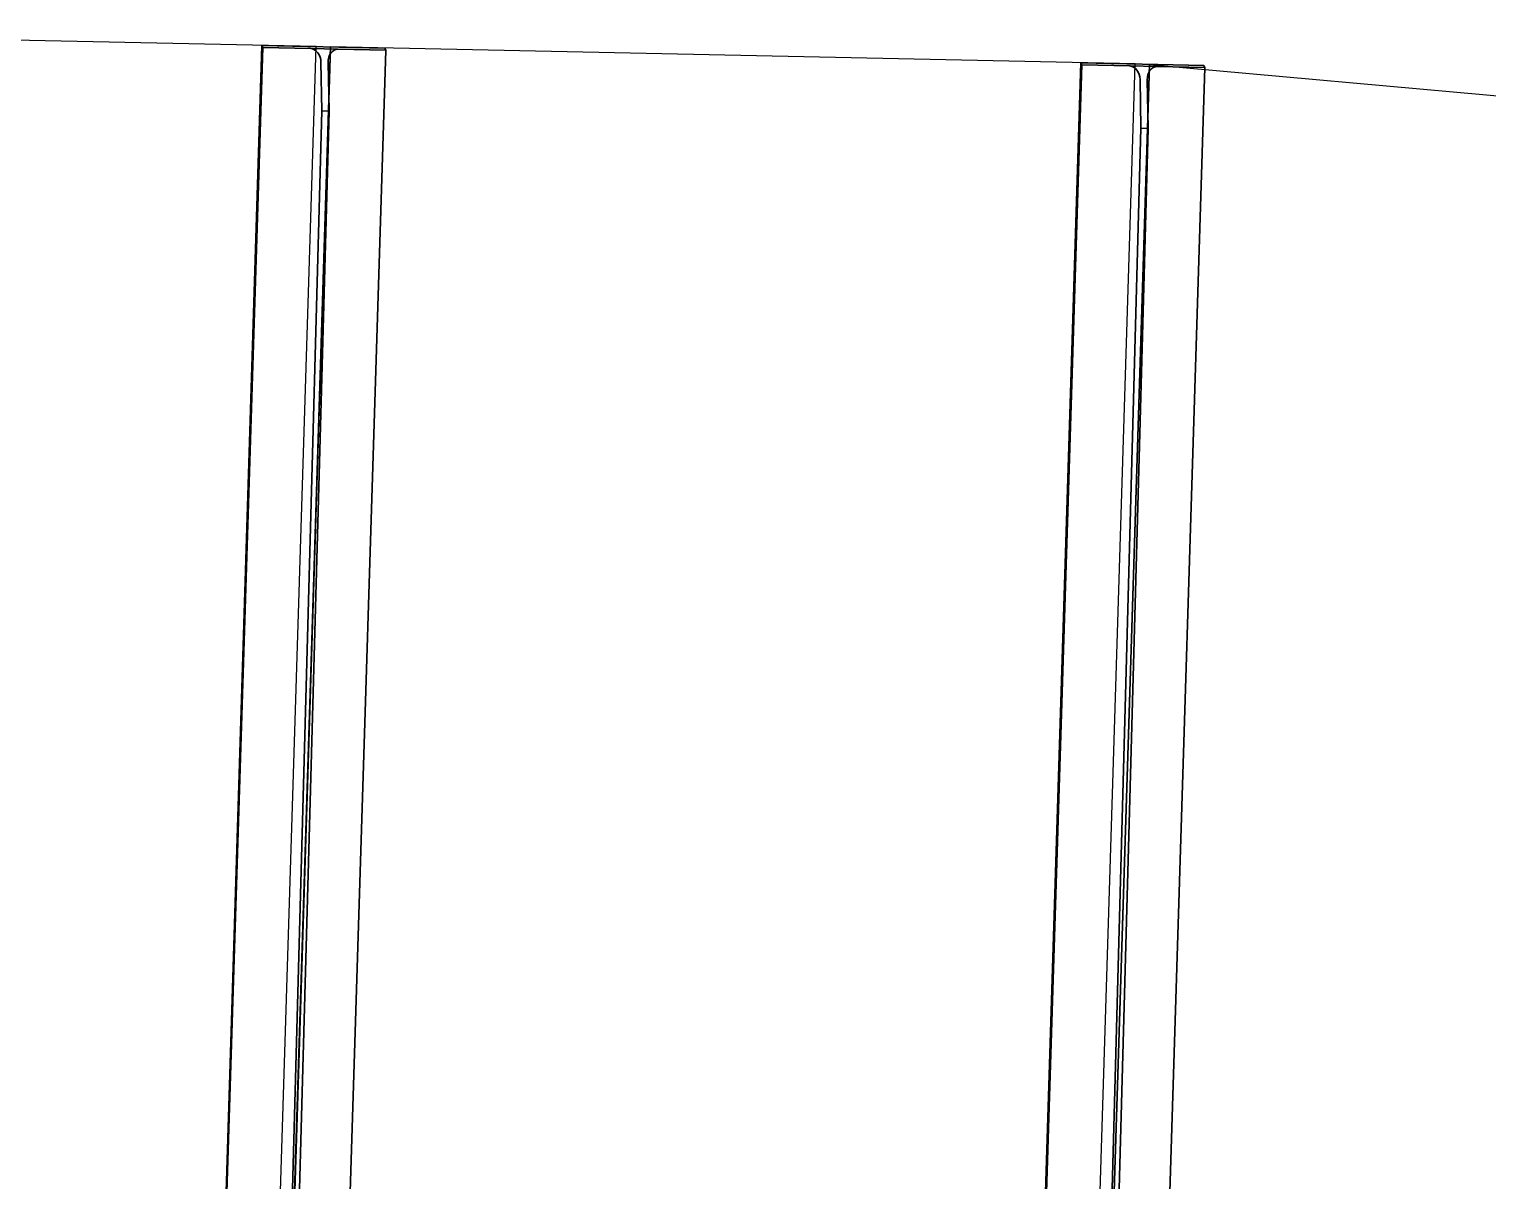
# Model space of a CAD drawing. Header units: metres. Extents: x 0.7 to 65.6, y 3.4 to 27.5.
# Drawn here: x 24.409 to 26.444, y 24.983 to 26.589 of the extents above; entities that cross this region are included whole.
import ezdxf

# ---------------------------------------------------------------- set-up
doc = ezdxf.new("R2010")
doc.units = ezdxf.units.M
doc.layers.add('A-GENM', color=7, linetype='Continuous', lineweight=35)

# ---------------------------------------------------------------- blocks, each defined once
blk = doc.blocks.new('SCR_B_08_SE_4 - SCR_B_08_SE_4-5518016-DRG 2873024 - SECTION 2')
at = {"layer": 'A-GENM', "color": 254, "lineweight": 25, "true_color": 0xd4d4d4}
for p, q in [((-1101.137, 26.5894), (-1100.0145, 26.5656)), ((-1100.0143, 26.565), (-1101.1368, 26.5888)), ((-1100.1082, 23.5611), (-1100.0143, 26.565)), ((-1100.0143, 26.565), (-1100.0145, 26.5656))]:
    blk.add_line(p, q, dxfattribs=at)
blk = doc.blocks.new('SCR_B_08_SE_5 - SCR_B_08_SE_5-5518852-DRG 2873024 - SECTION 2')
at = {"layer": 'A-GENM', "color": 254, "lineweight": 25, "true_color": 0xd4d4d4}
for p, q in [((-1100.0885, 23.5613), (-1099.9946, 26.5652)), ((-1099.9943, 26.5645), (-1100.0883, 23.5607)), ((-1099.9946, 26.5652), (-1098.8721, 26.5414)), ((-1099.9946, 26.5652), (-1099.9943, 26.5646)), ((-1098.8718, 26.5408), (-1099.9943, 26.5645)), ((-1098.9658, 23.5369), (-1098.8718, 26.5408)), ((-1098.8718, 26.5408), (-1098.8721, 26.5414))]:
    blk.add_line(p, q, dxfattribs=at)
blk = doc.blocks.new('SCR_B_08_SE_6 - SCR_B_08_SE_6-5519688-DRG 2873024 - SECTION 2')
at = {"layer": 'A-GENM', "color": 254, "lineweight": 25, "true_color": 0xd4d4d4}
for p, q in [((-1098.9461, 23.5371), (-1098.8522, 26.5403)), ((-1098.8519, 26.5397), (-1098.9459, 23.5365)), ((-1098.8522, 26.5403), (-1097.7321, 26.4389)), ((-1098.8522, 26.5403), (-1098.8519, 26.5397)), ((-1097.7318, 26.4383), (-1098.8519, 26.5397))]:
    blk.add_line(p, q, dxfattribs=at)
blk = doc.blocks.new('T2DPAA-T2D-C3S-DU-M3D-100304_rvt-1-DRG 2873024 - SECTION 2')
at = {"layer": 'A-GENM', "color": 254, "lineweight": 25, "true_color": 0xd4d4d4}
for name in ['SCR_B_08_SE_4 - SCR_B_08_SE_4-5518016-DRG 2873024 - SECTION 2', 'SCR_B_08_SE_5 - SCR_B_08_SE_5-5518852-DRG 2873024 - SECTION 2', 'SCR_B_08_SE_6 - SCR_B_08_SE_6-5519688-DRG 2873024 - SECTION 2']:
    blk.add_blockref(name, (0, 0), dxfattribs=at)
blk = doc.blocks.new('BR08_GEN_POST_0 - 360UB_BASE-V5-DRG 2873024 - SECTION 2')
at = {"layer": 'A-GENM'}
for p, q in [((-1102.4675, 23.657), (-1102.375, 26.6149)), ((-1102.2034, 26.6113), (-1102.375, 26.6149)), ((-1102.375, 26.6149), (-1102.3738, 26.612)), ((-1102.4662, 23.657), (-1102.3738, 26.612)), ((-1102.3738, 26.612), (-1102.3069, 26.6106)), ((-1102.3069, 26.6106), (-1102.269, 26.6097)), ((-1102.2022, 26.6083), (-1102.2946, 23.6534)), ((-1102.269, 26.6097), (-1102.2022, 26.6083)), ((-1102.2022, 26.6083), (-1102.2034, 26.6113)), ((-1102.2913, 26.5238), (-1102.2926, 26.5916)), ((-1102.2826, 26.5914), (-1102.2813, 26.5236)), ((-1102.3696, 23.655), (-1102.2913, 26.5238)), ((-1102.2813, 26.5236), (-1102.3596, 23.6548)), ((-1102.2813, 26.5236), (-1102.2913, 26.5238))]:
    blk.add_line(p, q, dxfattribs=at)
at = {"layer": 'A-GENM', "flags": 128}
for points in [[(-1102.2926, 26.5916), (-1102.293, 26.5953), (-1102.2938, 26.5988), (-1102.2952, 26.602), (-1102.297, 26.6049), (-1102.2991, 26.6072), (-1102.3016, 26.609), (-1102.3042, 26.6101), (-1102.3069, 26.6106)], [(-1102.269, 26.6097), (-1102.2717, 26.6094), (-1102.2743, 26.6084), (-1102.2767, 26.6068), (-1102.2788, 26.6045), (-1102.2805, 26.6017), (-1102.2817, 26.5985), (-1102.2824, 26.5951), (-1102.2826, 26.5914)]]:
    blk.add_lwpolyline(points, dxfattribs=at)

msp = doc.modelspace()

# ---------------------------------------------------------------- block references
at = {"lineweight": 5}
msp.add_blockref('T2DPAA-T2D-C3S-DU-M3D-100304_rvt-1-DRG 2873024 - SECTION 2', (1124.824, 0), dxfattribs=at)
at = {"layer": 'A-GENM'}
for p in [(1127.1089, -0.0484), (1128.2514, -0.0726)]:
    msp.add_blockref('BR08_GEN_POST_0 - 360UB_BASE-V5-DRG 2873024 - SECTION 2', p, dxfattribs=at)

doc.saveas('drawing.dxf')
